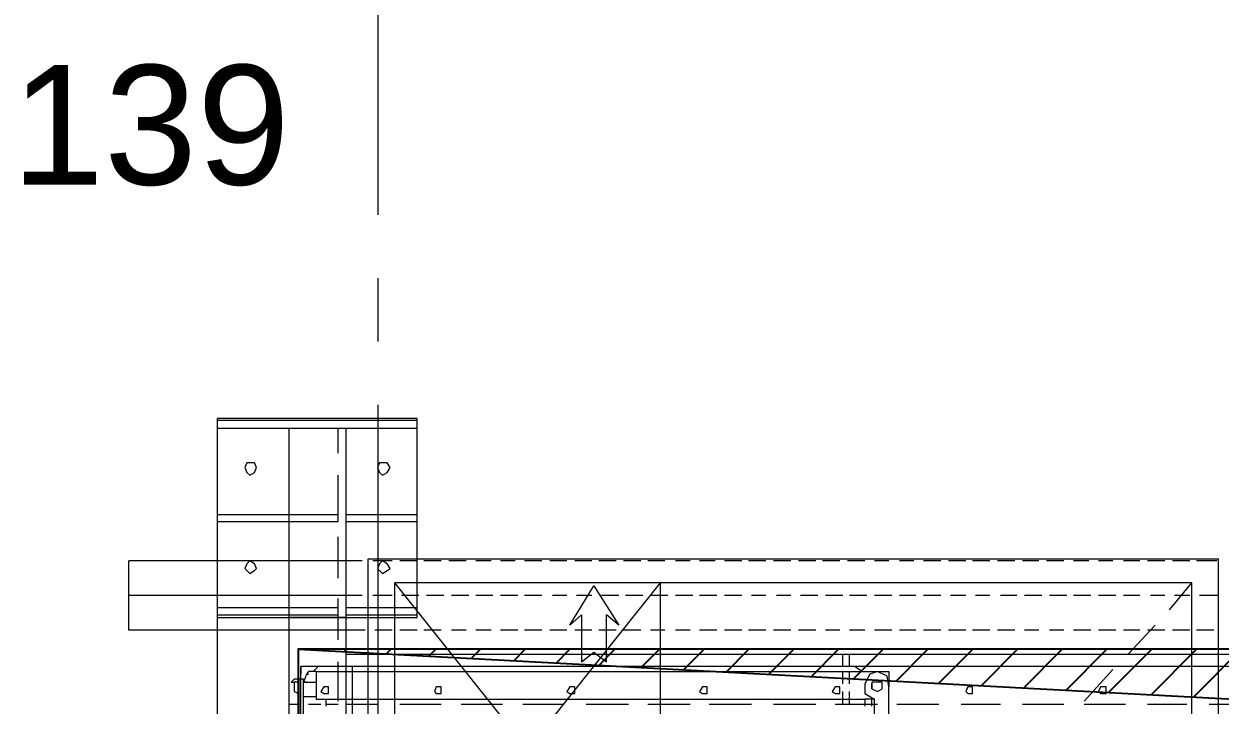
# Model space of a CAD drawing. Header units: millimetres. Extents: x 3220 to 226993, y 817 to 176024.
# Drawn here: x 28267 to 30068, y 122492 to 123516 of the extents above; entities that cross this region are included whole.
import ezdxf

# ---------------------------------------------------------------- set-up
doc = ezdxf.new("R2010")
doc.units = ezdxf.units.MM
doc.linetypes.add('AXES', pattern=[50.8, 31.75, -6.35, 6.35, -6.35])
doc.layers.add('Axe', color=1, linetype='AXES', lineweight=9)
doc.layers.add('Repère', color=76, linetype='Continuous')
doc.styles.get("Standard").update_dxf_attribs({"font": 'arial.ttf'})

# ---------------------------------------------------------------- blocks, each defined once
blk = doc.blocks.new("SYST7ME D'AXE")
at = {"layer": 'Axe', "ltscale": 15}
blk.add_line((3000, 18500), (3000, -6500), dxfattribs=at)
blk = doc.blocks.new('Level +8 m')
h = blk.add_hatch()
h.set_pattern_fill('ANSI31', color=256, scale=15)
h.set_pattern_definition([(45, (1480, 0), (-33.67596, 33.67596), [])])
h.paths.add_polyline_path([(7080, -9000), (6936.4, -9000), (7080, -9750)])
h.paths.add_polyline_path([(7080, -8250), (4480, -8250), (3000, -8256.4), (6833.1, -8460.7), (6936.4, -9000), (7080, -9000)])
h.paths.add_polyline_path([(4480, -8250), (2880, -8250), (3000, -8256.4)])
blk.add_lwpolyline([(2880, -9750), (7080, -9750), (7080, -8250), (2880, -8250)], close=True)
blk.add_lwpolyline([(2880, -8250), (6833.1, -8460.7), (7080, -9750)])
blk.add_blockref("SYST7ME D'AXE", (0, -18000))
blk = doc.blocks.new('ligne broyeur T')
at = {"color": 7, "linetype": 'Continuous', "lineweight": 5, "true_color": 0x000007}
for points in [[(-745, -2550.3), (-745, 1329.4)], [(-669.8, -1251.3), (-669.8, -1187.6)], [(88.2, -2517), (88.2, -1236.8), (-888.2, -1236.8)], [(88.2, -2517), (-888.2, -2517), (-888.2, -1236.8)], [(-885.3, -1239.7), (-885.3, -1270.1)], [(-833.2, -1236.8), (-833.2, -1265.8)], [(-781.2, -1244.1), (-781.2, -1270.1)], [(-811.5, -1310.6), (-852, -1277.3), (-852, -1277.3)], [(-885.3, -1280.2), (-885.3, -1306.3)], [(-833.2, -1280.2), (-833.2, -1303.4)], [(-781.2, -1280.2), (-781.2, -1306.3)], [(-669.8, -1343.9), (-669.8, -1284.6)], [(-885.3, -1317.8), (-885.3, -1343.9)], [(-833.2, -1317.8), (-833.2, -1339.5)], [(-781.2, -1317.8), (-781.2, -1343.9)], [(-745, -1372.8), (-788.4, -1332.3)], [(-885.3, -1355.4), (-885.3, -1380)], [(-833.2, -1355.4), (-833.2, -1380)], [(-781.2, -1355.4), (-781.2, -1380)], [(-669.8, -1439.3), (-669.8, -1377.1)], [(-885.3, -1395.9), (-885.3, -1417.6)], [(-833.2, -1391.6), (-833.2, -1417.6)], [(-781.2, -1391.6), (-781.2, -1417.6)], [(-674.1, -1439.3), (-721.8, -1395.9)], [(-885.3, -1432.1), (-885.3, -1455.3)], [(-833.2, -1429.2), (-833.2, -1455.3)], [(-781.2, -1429.2), (-781.2, -1455.3)], [(-885.3, -1469.7), (-885.3, -1495.8)], [(-833.2, -1465.4), (-833.2, -1491.4)], [(-781.2, -1469.7), (-781.2, -1491.4)], [(-669.8, -1531.9), (-669.8, -1469.7)], [(-885.3, -1507.3), (-885.3, -1531.9)], [(-833.2, -1503), (-833.2, -1529)], [(-781.2, -1507.3), (-781.2, -1529)], [(-885.3, -1543.5), (-885.3, -1569.5)], [(-833.2, -1540.6), (-833.2, -1565.2)], [(-781.2, -1543.5), (-781.2, -1569.5)], [(-669.8, -1624.5), (-669.8, -1565.2)], [(-885.3, -1581.1), (-885.3, -1607.2)], [(-833.2, -1581.1), (-833.2, -1602.8)], [(-781.2, -1581.1), (-781.2, -1607.2)], [(-885.3, -1617.3), (-885.3, -1643.3)], [(-833.2, -1617.3), (-833.2, -1640.4)], [(-781.2, -1617.3), (-781.2, -1643.3)], [(-885.3, -1654.9), (-885.3, -1680.9)], [(-833.2, -1654.9), (-833.2, -1680.9)], [(-781.2, -1654.9), (-781.2, -1680.9)], [(-669.8, -1721.4), (-669.8, -1657.8)], [(-885.3, -1695.4), (-885.3, -1717.1)], [(-833.2, -1692.5), (-833.2, -1717.1)], [(-781.2, -1692.5), (-781.2, -1717.1)], [(-885.3, -1733), (-885.3, -1754.7)], [(-833.2, -1728.7), (-833.2, -1754.7)], [(-781.2, -1728.7), (-781.2, -1754.7)], [(-629.3, -1733), (-695.8, -1733), (-711.7, -1735.9), (-719, -1750.4), (-714.6, -1761.9), (-700.1, -1769.2), (-685.7, -1769.2), (-677, -1754.7)], [(-719, -1733), (-695.8, -1733), (-695.8, -1733)], [(-719, -2595.2), (-719, -1733)], [(-692.9, -1759), (-700.1, -1759)], [(-655.3, -1754.7), (-677, -1754.7), (-677, -1754.7)], [(-677, -1754.7), (-677, -1769.2), (-666.9, -1769.2)], [(-666.9, -1759), (-677, -1759)], [(-669.8, -1814), (-669.8, -1750.4)], [(-885.3, -1769.2), (-885.3, -1795.2)], [(-833.2, -1766.3), (-833.2, -1792.3)], [(-781.2, -1769.2), (-781.2, -1792.3)], [(-719, -1773.5), (-726.2, -1785.1)], [(-677, -2580.7), (-677, -1769.2)], [(-726.2, -1792.3), (-745, -1792.3), (-745, -1792.3)], [(-726.2, -1785.1), (-726.2, -2592.3)], [(-700.1, -1792.3), (-719, -1792.3)], [(-669.8, -1792.3), (-688.6, -1792.3)], [(-885.3, -1806.8), (-885.3, -1832.8)], [(-833.2, -1802.4), (-833.2, -1828.5)], [(-781.2, -1806.8), (-781.2, -1828.5)], [(-726.2, -1802.4), (-745, -1802.4), (-745, -1802.4)], [(-700.1, -1802.4), (-719, -1802.4)], [(-669.8, -1802.4), (-688.6, -1802.4)], [(-885.3, -1842.9), (-885.3, -1869)], [(-833.2, -1840), (-833.2, -1866.1)], [(-781.2, -1842.9), (-781.2, -1869)], [(-669.8, -1906.6), (-669.8, -1842.9)], [(-885.3, -1880.6), (-885.3, -1906.6)], [(-833.2, -1880.6), (-833.2, -1902.3)], [(-781.2, -1880.6), (-781.2, -1906.6)], [(-885.3, -1918.2), (-885.3, -1944.2)], [(-833.2, -1918.2), (-833.2, -1939.9)], [(-781.2, -1918.2), (-781.2, -1944.2)], [(-669.8, -2003.5), (-669.8, -1939.9)], [(-885.3, -1954.3), (-885.3, -1980.4)], [(-833.2, -1954.3), (-833.2, -1980.4)], [(-781.2, -1954.3), (-781.2, -1980.4)], [(-885.3, -1994.8), (-885.3, -2018)], [(-833.2, -1991.9), (-833.2, -2018)], [(-781.2, -1991.9), (-781.2, -2018)], [(-885.3, -2032.4), (-885.3, -2054.1)], [(-833.2, -2028.1), (-833.2, -2054.1)], [(-781.2, -2032.4), (-781.2, -2054.1)], [(-669.8, -2096.1), (-669.8, -2032.4)], [(-885.3, -2070.1), (-885.3, -2096.1)], [(-833.2, -2065.7), (-833.2, -2091.8)], [(-781.2, -2070.1), (-781.2, -2091.8)], [(-852, -2077.3), (-351.5, -2476.5)], [(-351.5, -2077.3), (-852, -2476.5)], [(-885.3, -2106.2), (-885.3, -2132.3)], [(-833.2, -2103.3), (-833.2, -2129.4)], [(-781.2, -2106.2), (-781.2, -2132.3)], [(-788.4, -2213.3), (-847.7, -2177.1), (-788.4, -2139.5)], [(-833.2, -2139.5), (-833.2, -2165.5)], [(-788.4, -2139.5), (-804.3, -2158.3)], [(-669.8, -2188.7), (-669.8, -2125)], [(-885.3, -2143.8), (-885.3, -2169.9)], [(-804.3, -2195.9), (-733.4, -2195.9), (-747.9, -2177.1), (-733.4, -2158.3), (-804.3, -2158.3)], [(-781.2, -2143.8), (-781.2, -2169.9)], [(-885.3, -2180), (-885.3, -2206)], [(-833.2, -2180), (-833.2, -2203.1)], [(-788.4, -2213.3), (-804.3, -2195.9)], [(-781.2, -2180), (-781.2, -2206)], [(-885.3, -2217.6), (-885.3, -2243.6)], [(-833.2, -2217.6), (-833.2, -2239.3)], [(-781.2, -2217.6), (-781.2, -2243.6)], [(-669.8, -2284.1), (-669.8, -2221.9)], [(-885.3, -2255.2), (-885.3, -2281.3)], [(-833.2, -2255.2), (-833.2, -2281.3)], [(-781.2, -2255.2), (-781.2, -2281.3)], [(-885.3, -2295.7), (-885.3, -2317.4)], [(-833.2, -2291.4), (-833.2, -2317.4)], [(-781.2, -2291.4), (-781.2, -2317.4)], [(-669.8, -2376.7), (-669.8, -2314.5)], [(-885.3, -2331.9), (-885.3, -2355)], [(-833.2, -2329), (-833.2, -2355)], [(-781.2, -2331.9), (-781.2, -2355)], [(-885.3, -2369.5), (-885.3, -2395.5)], [(-833.2, -2365.2), (-833.2, -2391.2)], [(-781.2, -2369.5), (-781.2, -2391.2)], [(-885.3, -2407.1), (-885.3, -2433.1)], [(-833.2, -2402.8), (-833.2, -2428.8)], [(-781.2, -2407.1), (-781.2, -2433.1)], [(-669.8, -2469.3), (-669.8, -2407.1)], [(-885.3, -2443.3), (-885.3, -2469.3)], [(-833.2, -2440.4), (-833.2, -2466.4)], [(-781.2, -2443.3), (-781.2, -2469.3)], [(-885.3, -2480.9), (-885.3, -2509.8), (-885.3, -2509.8)], [(-833.2, -2480.9), (-833.2, -2509.8), (-833.2, -2509.8)], [(-781.2, -2480.9), (-781.2, -2506.9), (-781.2, -2506.9)], [(-669.8, -2550.3), (-669.8, -2502.6)], [(-1084.9, -2635.7), (-1084.9, -2550.3), (1084.9, -2550.3)], [(726.2, -2540.2), (-726.2, -2540.2)], [(-1047.3, -2561.9), (-1084.9, -2561.9), (-1084.9, -2561.9)], [(-951.8, -2561.9), (-1014.1, -2561.9)], [(-859.3, -2561.9), (-921.5, -2561.9)], [(-766.7, -2561.9), (-828.9, -2561.9)], [(-674.1, -2561.9), (-733.4, -2561.9)], [(-669.8, -2580.7), (-669.8, -2561.9), (-669.8, -2561.9)], [(-726.2, -2592.3), (-719, -2599.5)], [(-677, -2595.2), (-677, -2580.7), (-666.9, -2580.7)], [(-669.8, -2606.7), (-669.8, -2587.9)], [(-719, -2595.2), (-677, -2595.2)], [(-719, -2595.2), (-719, -2606.7), (-714.6, -2609.6)], [(-714.6, -2609.6), (-714.6, -2606.7)], [(-714.6, -2609.6), (-703, -2614)], [(-700.1, -2614), (-703, -2614), (-703, -2595.2)], [(-703, -2614), (-703, -2609.6)], [(-703, -2609.6), (-703, -2614)], [(-681.3, -2614), (-681.3, -2595.2), (-681.3, -2595.2)], [(-726.2, -2618.3), (-714.6, -2618.3)], [(726.2, -2618.3), (-726.2, -2618.3)], [(-703, -2614), (-707.4, -2614), (-707.4, -2621.2), (-703, -2621.2), (-703, -2628.4)], [(-703, -2621.2), (-707.4, -2621.2), (-707.4, -2621.2)], [(-707.4, -2621.2), (-707.4, -2628.4), (-703, -2632.8), (-703, -2628.4)], [(-692.9, -2614), (-703, -2614), (-703, -2614)], [(-703, -2621.2), (-700.1, -2621.2)], [(-703, -2621.2), (-692.9, -2621.2)], [(-626.4, -2614), (-692.9, -2614)], [(-692.9, -2621.2), (-626.4, -2621.2)], [(-688.6, -2628.4), (-685.7, -2621.2), (-685.7, -2621.2)], [(-669.8, -2635.7), (-669.8, -2618.3)], [(1084.9, -2635.7), (-1084.9, -2635.7)], [(-703, -2628.4), (-688.6, -2628.4)]]:
    blk.add_lwpolyline(points, dxfattribs=at)
at = {"color": 7, "linetype": 'Continuous', "lineweight": 15, "true_color": 0x000007}
for points in [[(-726.2, -254.6), (-726.2, -2618.3)], [(47.7, -1277.3), (-852, -1277.3), (-852, -2476.5)], [(-852, -2077.3), (-351.5, -2077.3), (-351.5, -2476.5)], [(47.7, -2476.5), (-852, -2476.5), (-852, -2476.5)], [(-885.3, -2525.7), (-885.3, -2877.2)], [(-833.2, -2525.7), (-833.2, -2877.2)], [(-781.2, -2521.4), (-781.2, -2877.2)], [(-800, -2550.3), (-800, -2635.7), (-800, -2635.7)], [(-781.2, -2877.2), (-885.3, -2877.2)]]:
    blk.add_lwpolyline(points, dxfattribs=at)
for points in [[(-688.6, -1417.6), (-685.7, -1414.8), (-685.7, -1406.1), (-695.8, -1406.1), (-695.8, -1414.8)], [(-688.6, -1617.3), (-685.7, -1614.4), (-685.7, -1607.2), (-695.8, -1607.2), (-695.8, -1614.4)], [(-688.6, -1818.4), (-685.7, -1814), (-685.7, -1806.8), (-695.8, -1806.8), (-695.8, -1814)], [(-688.6, -2018), (-685.7, -2013.6), (-685.7, -2006.4), (-695.8, -2006.4), (-695.8, -2013.6)], [(-688.6, -2217.6), (-685.7, -2213.3), (-685.7, -2206), (-695.8, -2206), (-695.8, -2213.3)], [(-688.6, -2417.2), (-685.7, -2414.3), (-685.7, -2407.1), (-695.8, -2407.1), (-695.8, -2414.3)], [(-1025.6, -2502.6), (-1018.4, -2499.7), (-1014.1, -2495.4), (-1018.4, -2488.1), (-1025.6, -2483.8), (-1032.9, -2488.1), (-1032.9, -2499.7)], [(-873.7, -2502.6), (-870.8, -2499.7), (-866.5, -2495.4), (-870.8, -2488.1), (-873.7, -2483.8), (-881, -2488.1), (-885.3, -2495.4), (-881, -2499.7)], [(-688.6, -2587.9), (-685.7, -2583.6), (-685.7, -2576.4), (-695.8, -2576.4), (-695.8, -2583.6)], [(-1025.6, -2702.2), (-1018.4, -2699.3), (-1014.1, -2695), (-1018.4, -2687.7), (-1025.6, -2684.9), (-1032.9, -2687.7), (-1032.9, -2699.3)], [(-873.7, -2702.2), (-870.8, -2699.3), (-866.5, -2695), (-870.8, -2687.7), (-873.7, -2684.9), (-881, -2687.7), (-885.3, -2695), (-881, -2699.3)]]:
    blk.add_lwpolyline(points, close=True, dxfattribs=at)
at = {"color": 7, "linetype": 'Continuous', "lineweight": 5, "true_color": 0x000007}
blk.add_lwpolyline([(-688.6, -1750.4), (-692.9, -1743.1), (-703, -1743.1), (-703, -1759), (-692.9, -1759)], close=True, dxfattribs=at)
at = {"color": 7, "linetype": 'Continuous', "lineweight": 20, "true_color": 0x000007}
blk.add_lwpolyline([(-800, -2744.2), (-800, -2443.3), (-1099.4, -2443.3), (-1099.4, -2744.2)], close=True, dxfattribs=at)
at = {"color": 1, "linetype": 'Continuous', "lineweight": 5, "true_color": 0x000001}
for points in [[(-1084.9, -2744.2), (-1084.9, -2443.3), (-1096.5, -2443.3), (-1096.5, -2744.2)], [(-944.6, -2550.3), (-944.6, -2443.3), (-954.7, -2443.3), (-954.7, -2550.3)], [(-804.3, -2550.3), (-804.3, -2443.3), (-814.4, -2443.3), (-814.4, -2550.3)], [(-944.6, -2744.2), (-944.6, -2561.9), (-954.7, -2561.9), (-954.7, -2744.2)], [(-804.3, -2744.2), (-804.3, -2561.9), (-814.4, -2561.9), (-814.4, -2744.2)]]:
    blk.add_lwpolyline(points, close=True, dxfattribs=at)
blk.add_lwpolyline([(-800, -2744.2), (1099.4, -2744.2), (1099.4, -2744.2)], dxfattribs=at)
blk = doc.blocks.new('ligne broyeur T 2')
at = {"color": 34}
blk.add_blockref('ligne broyeur T', (11.6, 610.5), dxfattribs=at)

msp = doc.modelspace()

# ---------------------------------------------------------------- block references
at = {"color": 2}
msp.add_blockref('Level +8 m', (25800, 130825.5), dxfattribs=at)
at = {"rotation": 270}
msp.add_blockref('ligne broyeur T 2', (30691.9, 121834.9), dxfattribs=at)

# ---------------------------------------------------------------- texts
at = {"layer": 'Repère', "insert": (28248.3, 123454.6), "char_height": 180, "attachment_point": 1}
msp.add_mtext_dynamic_manual_height_columns('139', width=631.382, gutter_width=12.5, heights=[0], dxfattribs=at)

doc.saveas('drawing.dxf')
